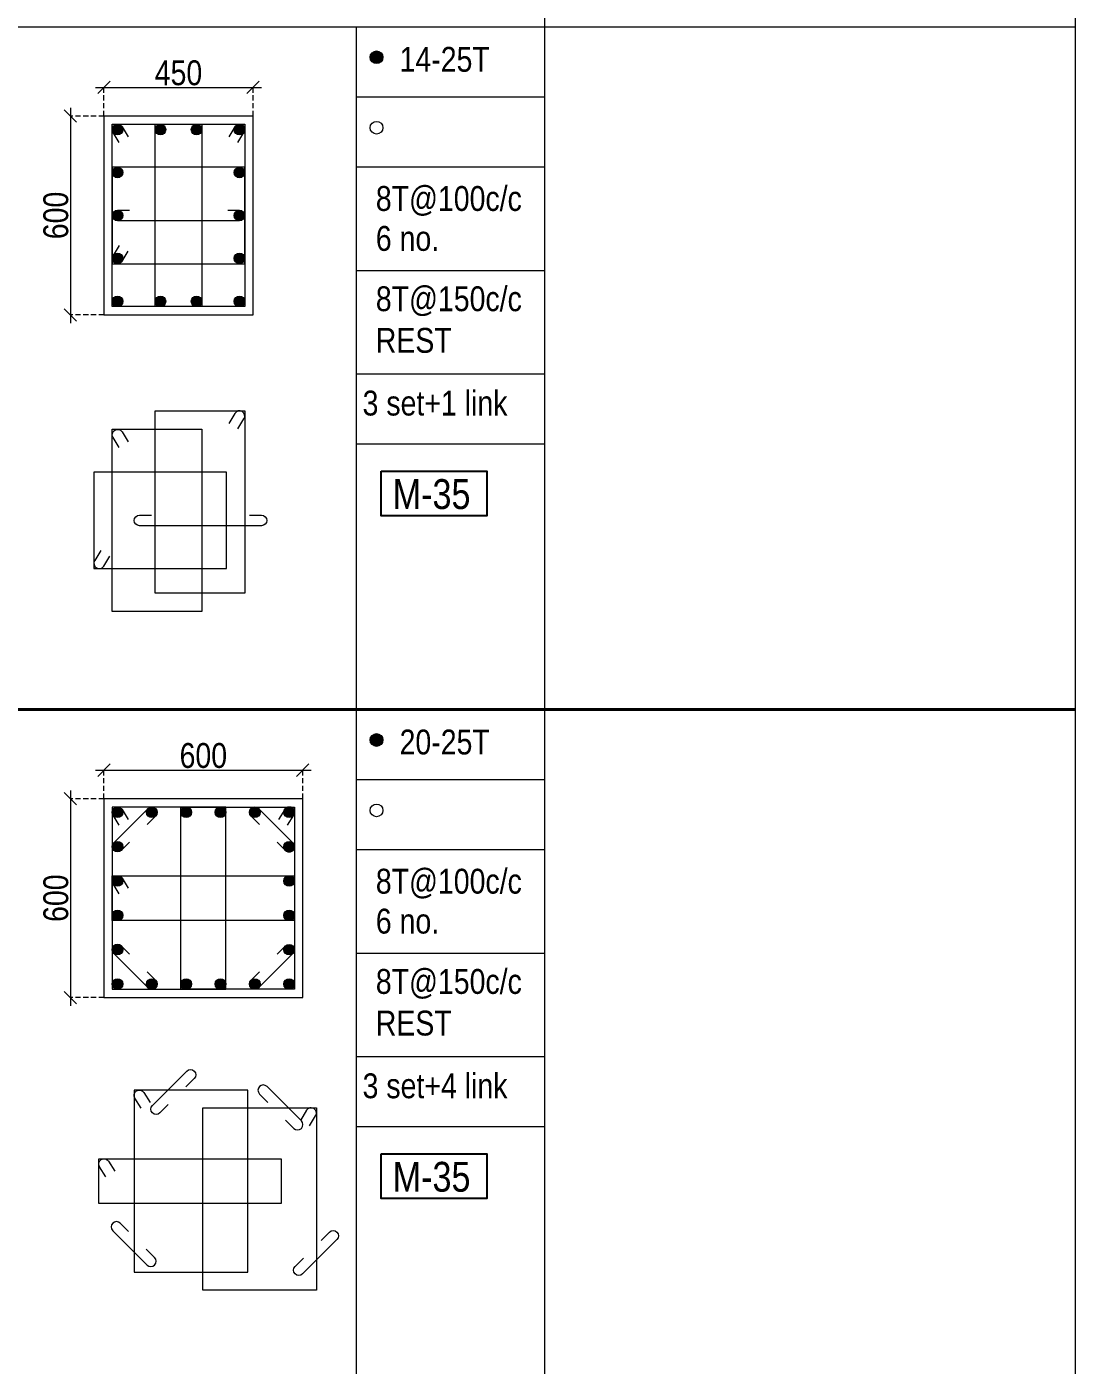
# Model space of a CAD drawing. Header units: millimetres. Extents: x 1112055 to 3390982, y -148532 to 766891.
# Drawn here: x 2802894 to 2815548, y 625028 to 641182 of the extents above; entities that cross this region are included whole.
import ezdxf
from ezdxf.enums import TextEntityAlignment as Align

# ---------------------------------------------------------------- set-up
doc = ezdxf.new("R2010")
doc.units = ezdxf.units.MM
doc.header["$PDMODE"] = 35
doc.header["$PDSIZE"] = -25
doc.linetypes.add('DASHED2', pattern=[0.375, 0.25, -0.125])
doc.linetypes.add('Hidden', pattern=[9.525, 6.35, -3.175])
for name, color, linetype, lineweight in [('B COL. SIZE DIM', 220, 'Continuous', 25), ('B COLSCH', 204, 'Continuous', 20), ('B COLUMN', 1, 'Hidden', 9), ('B STEEL', 34, 'Continuous', 15)]:
    doc.layers.add(name, color=color, linetype=linetype, lineweight=lineweight)
doc.layers.add('B TEXT', color=7, linetype='Continuous')
doc.styles.add('dim inside', font='romans.shx', dxfattribs={"width": 0.8, "height": 125})
doc.styles.add('SWINC', font='swissc.ttf')
doc.dimstyles.new('dim inside', dxfattribs={"dimtxt": 125, "dimasz": 100, "dimexe": 0, "dimexo": 0, "dimgap": 10, "dimtad": 0, "dimdec": 0, "dimzin": 0, "dimdsep": 46, "dimtxsty": 'dim inside', "dimblk": 'SMALL', "dimcen": 0.09, "dimadec": 0, "dimazin": 0, "dimtfac": 1, "dimtdec": 0, "dimtofl": 0, "dimtmove": 0, "dimatfit": 3, "dimfxl": 1, "dimtolj": 1, "dimtzin": 0, "dimarcsym": 2})

# ---------------------------------------------------------------- blocks, each defined once
blk = doc.blocks.new('_Oblique')
at = {"color": 0, "linetype": 'ByBlock', "lineweight": -2}
blk.add_line((-0.5, -0.5), (0.5, 0.5), dxfattribs=at)
blk = doc.blocks.new('*D5667')
at = {"layer": 'B COL. SIZE DIM', "color": 250, "lineweight": 9, "ltscale": 250, "transparency": 16777216}
blk.add_line((2803725, 632210), (2806325, 632210), dxfattribs=at)
at = {"layer": 'B COL. SIZE DIM', "color": 250, "linetype": 'DASHED2', "lineweight": 9, "ltscale": 250, "transparency": 16777216}
for p, q in [((2803825, 631865), (2803825, 632210)), ((2806225, 631865), (2806225, 632210))]:
    blk.add_line(p, q, dxfattribs=at)
at = {"layer": 'Defpoints', "color": 0, "lineweight": 40, "transparency": 16777216}
for p in [(2806225, 632210), (2803825, 631865), (2806225, 631865)]:
    blk.add_point(p, dxfattribs=at)
at = {"layer": 'B COL. SIZE DIM', "color": 250, "lineweight": 9, "transparency": 16777216, "xscale": 150, "yscale": 150, "zscale": 150, "rotation": 180}
blk.add_blockref('_Oblique', (2803825, 632210), dxfattribs=at)
at = {"layer": 'B COL. SIZE DIM', "color": 250, "lineweight": 9, "transparency": 16777216, "xscale": 150, "yscale": 150, "zscale": 150}
blk.add_blockref('_Oblique', (2806225, 632210), dxfattribs=at)
at = {"layer": 'B COL. SIZE DIM', "color": 6, "transparency": 16777216, "insert": (2805025, 632385), "char_height": 300, "attachment_point": 5, "style": 'SWINC'}
blk.add_mtext('\\A1;600', dxfattribs=at)
blk = doc.blocks.new('*D5668')
at = {"layer": 'B COL. SIZE DIM', "color": 250, "lineweight": 9, "ltscale": 250, "transparency": 16777216}
blk.add_line((2803421, 631965), (2803421, 629365), dxfattribs=at)
at = {"layer": 'B COL. SIZE DIM', "color": 250, "linetype": 'DASHED2', "lineweight": 9, "ltscale": 250, "transparency": 16777216}
for p, q in [((2803825, 631865), (2803421, 631865)), ((2803825, 629465), (2803421, 629465))]:
    blk.add_line(p, q, dxfattribs=at)
at = {"layer": 'Defpoints', "color": 0, "lineweight": 40, "transparency": 16777216}
for p in [(2803825, 631865), (2803421, 629465), (2803825, 629465)]:
    blk.add_point(p, dxfattribs=at)
at = {"layer": 'B COL. SIZE DIM', "color": 250, "lineweight": 9, "transparency": 16777216, "xscale": 150, "yscale": 150, "zscale": 150}
for p, rotation in [((2803421, 631865), 90), ((2803421, 629465), 270)]:
    blk.add_blockref('_Oblique', p, dxfattribs=dict(at, rotation=rotation))
at = {"layer": 'B COL. SIZE DIM', "color": 6, "transparency": 16777216, "insert": (2803246, 630665), "char_height": 300, "attachment_point": 5, "rotation": 90, "style": 'SWINC'}
blk.add_mtext('\\A1;600', dxfattribs=at)
blk = doc.blocks.new('*D5731')
at = {"layer": 'B COL. SIZE DIM', "color": 250, "lineweight": 9, "ltscale": 250, "transparency": 16777216}
blk.add_line((2803725, 640450), (2805725, 640450), dxfattribs=at)
at = {"layer": 'B COL. SIZE DIM', "color": 250, "linetype": 'DASHED2', "lineweight": 9, "ltscale": 250, "transparency": 16777216}
for p, q in [((2803825, 640105), (2803825, 640450)), ((2805625, 640105), (2805625, 640450))]:
    blk.add_line(p, q, dxfattribs=at)
at = {"layer": 'Defpoints', "color": 0, "lineweight": 40, "transparency": 16777216}
for p in [(2805625, 640450), (2803825, 640105), (2805625, 640105)]:
    blk.add_point(p, dxfattribs=at)
at = {"layer": 'B COL. SIZE DIM', "color": 250, "lineweight": 9, "transparency": 16777216, "xscale": 150, "yscale": 150, "zscale": 150, "rotation": 180}
blk.add_blockref('_Oblique', (2803825, 640450), dxfattribs=at)
at = {"layer": 'B COL. SIZE DIM', "color": 250, "lineweight": 9, "transparency": 16777216, "xscale": 150, "yscale": 150, "zscale": 150}
blk.add_blockref('_Oblique', (2805625, 640450), dxfattribs=at)
at = {"layer": 'B COL. SIZE DIM', "color": 6, "transparency": 16777216, "insert": (2804725, 640625), "char_height": 300, "attachment_point": 5, "style": 'SWINC'}
blk.add_mtext('\\A1;450', dxfattribs=at)
blk = doc.blocks.new('*D5732')
at = {"layer": 'B COL. SIZE DIM', "color": 250, "lineweight": 9, "ltscale": 250, "transparency": 16777216}
blk.add_line((2803421, 640205), (2803421, 637605), dxfattribs=at)
at = {"layer": 'B COL. SIZE DIM', "color": 250, "linetype": 'DASHED2', "lineweight": 9, "ltscale": 250, "transparency": 16777216}
for p, q in [((2803825, 640105), (2803421, 640105)), ((2803825, 637705), (2803421, 637705))]:
    blk.add_line(p, q, dxfattribs=at)
at = {"layer": 'Defpoints', "color": 0, "lineweight": 40, "transparency": 16777216}
for p in [(2803825, 640105), (2803421, 637705), (2803825, 637705)]:
    blk.add_point(p, dxfattribs=at)
at = {"layer": 'B COL. SIZE DIM', "color": 250, "lineweight": 9, "transparency": 16777216, "xscale": 150, "yscale": 150, "zscale": 150}
for p, rotation in [((2803421, 640105), 90), ((2803421, 637705), 270)]:
    blk.add_blockref('_Oblique', p, dxfattribs=dict(at, rotation=rotation))
at = {"layer": 'B COL. SIZE DIM', "color": 6, "transparency": 16777216, "insert": (2803246, 638905), "char_height": 300, "attachment_point": 5, "rotation": 90, "style": 'SWINC'}
blk.add_mtext('\\A1;600', dxfattribs=at)

msp = doc.modelspace()

# ---------------------------------------------------------------- hatches: boundary and pattern name
at = {"layer": 'B STEEL', "lineweight": 9, "ltscale": 0.5}
h = msp.add_hatch(color=34, dxfattribs=at)
edge = h.paths.add_edge_path()
edge.add_arc((2807115.2, 640814.1), 76.8, 0, 360)
h = msp.add_hatch(color=34, dxfattribs=at)
edge = h.paths.add_edge_path()
edge.add_arc((2803989.2, 639940.9), 64, 0, 360)
h = msp.add_hatch(color=34, dxfattribs=at)
edge = h.paths.add_edge_path()
edge.add_arc((2804507.2, 639940.9), 64, 180, 540, ccw=False)
h = msp.add_hatch(color=34, dxfattribs=at)
edge = h.paths.add_edge_path()
edge.add_arc((2804943.2, 639940.9), 64, 180, 540, ccw=False)
h = msp.add_hatch(color=34, dxfattribs=at)
edge = h.paths.add_edge_path()
edge.add_arc((2805461.2, 639940.9), 64, 180, 540, ccw=False)
h = msp.add_hatch(color=34, dxfattribs=at)
edge = h.paths.add_edge_path()
edge.add_arc((2803989.2, 639422.9), 64, 180, 540, ccw=False)
h = msp.add_hatch(color=3, dxfattribs=at)
edge = h.paths.add_edge_path()
edge.add_arc((2805461.2, 639422.9), 64, 180, 540, ccw=False)
h = msp.add_hatch(color=34, dxfattribs=at)
edge = h.paths.add_edge_path()
edge.add_arc((2803989.2, 638904.9), 64, 180, 540, ccw=False)
h = msp.add_hatch(color=3, dxfattribs=at)
edge = h.paths.add_edge_path()
edge.add_arc((2805461.2, 638904.9), 64, 180, 540, ccw=False)
h = msp.add_hatch(color=34, dxfattribs=at)
edge = h.paths.add_edge_path()
edge.add_arc((2803989.2, 638386.9), 64, 180, 540, ccw=False)
h = msp.add_hatch(color=3, dxfattribs=at)
edge = h.paths.add_edge_path()
edge.add_arc((2805461.2, 638386.9), 64, 180, 540, ccw=False)
h = msp.add_hatch(color=34, dxfattribs=at)
edge = h.paths.add_edge_path()
edge.add_arc((2803989.2, 637868.9), 64, 0, 360, ccw=False)
h = msp.add_hatch(color=34, dxfattribs=at)
edge = h.paths.add_edge_path()
edge.add_arc((2804507.2, 637868.9), 64, 180, 540, ccw=False)
h = msp.add_hatch(color=34, dxfattribs=at)
edge = h.paths.add_edge_path()
edge.add_arc((2804943.2, 637868.9), 64, 180, 540, ccw=False)
h = msp.add_hatch(color=34, dxfattribs=at)
edge = h.paths.add_edge_path()
edge.add_arc((2805461.2, 637868.9), 64, -180, 180)
h = msp.add_hatch(color=34, dxfattribs=at)
edge = h.paths.add_edge_path()
edge.add_arc((2807115.2, 632574.2), 76.8, 0, 360)
h = msp.add_hatch(color=34, dxfattribs=at)
edge = h.paths.add_edge_path()
edge.add_arc((2803989.2, 631701), 64, 0, 360)
h = msp.add_hatch(color=34, dxfattribs=at)
edge = h.paths.add_edge_path()
edge.add_arc((2804403.6, 631701), 64, 180, 540, ccw=False)
at = {"layer": 'B STEEL'}
h = msp.add_hatch(color=34, dxfattribs=at)
edge = h.paths.add_edge_path()
edge.add_arc((2804818, 631701), 64, 0, 360)
h = msp.add_hatch(color=34, dxfattribs=at)
edge = h.paths.add_edge_path()
edge.add_arc((2805232.4, 631701), 64, 0, 360)
at = {"layer": 'B STEEL', "lineweight": 9, "ltscale": 0.5}
h = msp.add_hatch(color=34, dxfattribs=at)
edge = h.paths.add_edge_path()
edge.add_arc((2805646.8, 631701), 64, 180, 540, ccw=False)
h = msp.add_hatch(color=34, dxfattribs=at)
edge = h.paths.add_edge_path()
edge.add_arc((2806061.2, 631701), 64, 180, 540, ccw=False)
h = msp.add_hatch(color=34, dxfattribs=at)
edge = h.paths.add_edge_path()
edge.add_arc((2803989.2, 631286.6), 64, 0, 360)
h = msp.add_hatch(color=34, dxfattribs=at)
edge = h.paths.add_edge_path()
edge.add_arc((2806061.2, 631286.6), 64, 180, 540, ccw=False)
at = {"layer": 'B STEEL'}
h = msp.add_hatch(color=34, dxfattribs=at)
edge = h.paths.add_edge_path()
edge.add_arc((2803989.2, 630872.2), 64, 0, 360)
h = msp.add_hatch(color=34, dxfattribs=at)
edge = h.paths.add_edge_path()
edge.add_arc((2806061.2, 630872.2), 64, 0, 360)
h = msp.add_hatch(color=34, dxfattribs=at)
edge = h.paths.add_edge_path()
edge.add_arc((2803989.2, 630457.9), 64, 0, 360)
h = msp.add_hatch(color=34, dxfattribs=at)
edge = h.paths.add_edge_path()
edge.add_arc((2806061.2, 630457.9), 64, 0, 360)
at = {"layer": 'B STEEL', "lineweight": 9, "ltscale": 0.5}
h = msp.add_hatch(color=34, dxfattribs=at)
edge = h.paths.add_edge_path()
edge.add_arc((2803989.2, 630043.5), 64, 0, 360)
h = msp.add_hatch(color=34, dxfattribs=at)
edge = h.paths.add_edge_path()
edge.add_arc((2806061.2, 630043.5), 64, 180, 540, ccw=False)
h = msp.add_hatch(color=34, dxfattribs=at)
edge = h.paths.add_edge_path()
edge.add_arc((2803989.2, 629629.1), 64, 0, 360, ccw=False)
h = msp.add_hatch(color=34, dxfattribs=at)
edge = h.paths.add_edge_path()
edge.add_arc((2804403.6, 629629.1), 64, -180, 180)
at = {"layer": 'B STEEL'}
h = msp.add_hatch(color=34, dxfattribs=at)
edge = h.paths.add_edge_path()
edge.add_arc((2804818, 629629.1), 64, 0, 360)
h = msp.add_hatch(color=34, dxfattribs=at)
edge = h.paths.add_edge_path()
edge.add_arc((2805232.4, 629629.1), 64, 0, 360)
at = {"layer": 'B STEEL', "lineweight": 9, "ltscale": 0.5}
h = msp.add_hatch(color=34, dxfattribs=at)
edge = h.paths.add_edge_path()
edge.add_arc((2805646.8, 629629.1), 64, -180, 180)
h = msp.add_hatch(color=34, dxfattribs=at)
edge = h.paths.add_edge_path()
edge.add_arc((2806061.2, 629629.1), 64, -180, 180)

# ---------------------------------------------------------------- linework, layer by layer
at = {"color": 1, "lineweight": 40}
msp.add_line((2487307.1, 632942.5), (2815548.4, 632942.5), dxfattribs=at)
at = {"layer": 'B COLSCH', "color": 250, "lineweight": 0}
for p, q in [((2815548.4, 650677.2), (2815548.4, 574628.3)), ((2809143.3, 649422.2), (2809143.3, 574628.3)), ((2686433.2, 641182.4), (2815548.4, 641182.4)), ((2806868.9, 641182.4), (2806868.9, 583503.5)), ((2806868.9, 640337.4), (2809143.3, 640337.4)), ((2806868.9, 639492.4), (2809143.3, 639492.4)), ((2806868.9, 638242.6), (2809143.3, 638242.6)), ((2806868.9, 636992.8), (2809143.3, 636992.8)), ((2806868.9, 636147.8), (2809143.3, 636147.8)), ((2686433.2, 632942.5), (2815548.4, 632942.5)), ((2806868.9, 632097.5), (2809143.3, 632097.5)), ((2806868.9, 631252.5), (2809143.3, 631252.5)), ((2806868.9, 630002.8), (2809143.3, 630002.8)), ((2806868.9, 628753), (2809143.3, 628753)), ((2806868.9, 627908), (2809143.3, 627908))]:
    msp.add_line(p, q, dxfattribs=at)
at = {"layer": 'B COLUMN', "color": 1, "linetype": 'ByBlock', "lineweight": 20}
for points in [[(2803825.2, 637704.9), (2805625.2, 637704.9), (2805625.2, 640104.9), (2803825.2, 640104.9)], [(2803825.2, 629465.1), (2806225.2, 629465.1), (2806225.2, 631865.1), (2803825.2, 631865.1)]]:
    msp.add_lwpolyline(points, close=True, dxfattribs=at)
at = {"layer": 'B STEEL', "color": 34, "lineweight": 9, "ltscale": 0.5}
for points in [[(2804009.5, 639785.8), (2803934.7, 639907.3, -1), (2804043.8, 639974.4), (2804118.5, 639853)], [(2805441, 639785.8), (2805515.7, 639907.3, 1), (2805406.7, 639974.4), (2805331.9, 639853)], [(2805318.6, 638968.9), (2805461.2, 638968.9, -1), (2805461.2, 638840.9), (2803989.2, 638840.9, -1), (2803989.2, 638968.9), (2804131.9, 638968.9)], [(2804009.5, 638541.9), (2803934.7, 638420.5, 1), (2804043.8, 638353.4), (2804118.5, 638474.8)], [(2805441, 636328.1), (2805515.7, 636449.5, 1), (2805406.7, 636516.7), (2805331.9, 636395.2)], [(2804009.5, 636105), (2803934.7, 636226.5, -1), (2804043.8, 636293.6), (2804118.5, 636172.1)], [(2805584.1, 635288.1), (2805726.8, 635288.1, -1), (2805726.8, 635160), (2804254.8, 635160, -1), (2804254.8, 635288.1), (2804397.5, 635288.1)], [(2803788.2, 634861.1), (2803713.4, 634739.6, 1), (2803822.5, 634672.5), (2803897.2, 634794)], [(2804009.5, 631546), (2803934.7, 631667.5, -1), (2804043.8, 631734.6), (2804118.5, 631613.1)], [(2804135.4, 631342.2), (2804034.5, 631241.4, -1), (2803944, 631331.9), (2804358.4, 631746.3, -1), (2804448.9, 631655.8), (2804348, 631554.9)], [(2805915.1, 631342.2), (2806015.9, 631241.4, 1), (2806106.5, 631331.9), (2805692.1, 631746.3, 1), (2805601.5, 631655.8), (2805702.4, 631554.9)], [(2806041, 631546), (2806115.7, 631667.5, 1), (2806006.7, 631734.6), (2805931.9, 631613.1)], [(2804009.5, 630717.2), (2803934.7, 630838.7, -1), (2804043.8, 630905.8), (2804118.5, 630784.3)], [(2804135.4, 629987.9), (2804034.5, 630088.7, 1), (2803944, 629998.2), (2804358.4, 629583.8, 1), (2804448.9, 629674.3), (2804348, 629775.2)], [(2805915.1, 629987.9), (2806015.9, 630088.7, -1), (2806106.5, 629998.2), (2805692.1, 629583.8, -1), (2805601.5, 629674.3), (2805702.4, 629775.2)], [(2804602.3, 628174.9), (2804501.4, 628074, -1), (2804410.9, 628164.6), (2804825.3, 628579, -1), (2804915.8, 628488.4), (2804815, 628387.6)], [(2806016.9, 627987.4), (2806117.8, 627886.5, 1), (2806208.3, 627977.1), (2805793.9, 628391.4, 1), (2805703.4, 628300.9), (2805804.3, 628200)], [(2804273.5, 628130.4), (2804198.7, 628251.9, -1), (2804307.8, 628319), (2804382.5, 628197.5)], [(2806305, 627915.8), (2806379.7, 628037.3, 1), (2806270.7, 628104.4), (2806195.9, 627982.9)], [(2803847.6, 627301.6), (2803772.8, 627423.1, -1), (2803881.8, 627490.2), (2803956.6, 627368.7)], [(2804123.2, 626641.3), (2804022.3, 626742.1, 1), (2803931.8, 626651.6), (2804346.2, 626237.2, 1), (2804436.7, 626327.7), (2804335.8, 626428.6)], [(2806445.5, 626533.3), (2806546.3, 626634.2, -1), (2806636.9, 626543.7), (2806222.5, 626129.3, -1), (2806132, 626219.8), (2806232.8, 626320.7)]]:
    msp.add_lwpolyline(points, format="xyb", dxfattribs=at)
for points in [[(2805007.2, 640004.9), (2805007.2, 637804.9), (2803925.2, 637804.9), (2803925.2, 640004.9)], [(2805525.2, 640004.9), (2805525.2, 637804.9), (2804443.2, 637804.9), (2804443.2, 640004.9)], [(2803925.2, 638322.9), (2805525.2, 638322.9), (2805525.2, 639486.9), (2803925.2, 639486.9)], [(2805525.2, 636547.1), (2805525.2, 634347.1), (2804443.2, 634347.1), (2804443.2, 636547.1)], [(2805007.2, 636324), (2805007.2, 634124), (2803925.2, 634124), (2803925.2, 636324)], [(2803703.9, 634642), (2805303.9, 634642), (2805303.9, 635806.1), (2803703.9, 635806.1)], [(2803925.2, 629565.1), (2805296.4, 629565.1), (2805296.4, 631765.1), (2803925.2, 631765.1)], [(2806125.2, 629565.1), (2804754, 629565.1), (2804754, 631765.1), (2806125.2, 631765.1)], [(2803925.2, 630936.3), (2806125.2, 630936.3), (2806125.2, 630393.8), (2803925.2, 630393.8)], [(2804189.2, 626149.5), (2805560.4, 626149.5), (2805560.4, 628349.5), (2804189.2, 628349.5)], [(2806389.2, 625934.9), (2805018, 625934.9), (2805018, 628134.9), (2806389.2, 628134.9)], [(2803763.3, 627520.7), (2805963.3, 627520.7), (2805963.3, 626978.3), (2803763.3, 626978.3)]]:
    msp.add_lwpolyline(points, close=True, dxfattribs=at)
for centre, radius in [((2807115.2, 640814.1), 76.8), ((2807115.2, 639963.8), 76.8), ((2803989.2, 639940.9), 64), ((2804507.2, 639940.9), 64), ((2804943.2, 639940.9), 64), ((2805461.2, 639940.9), 64), ((2803989.2, 639422.9), 64), ((2803989.2, 638904.9), 64), ((2803989.2, 638386.9), 64), ((2803989.2, 637868.9), 64), ((2804507.2, 637868.9), 64), ((2804943.2, 637868.9), 64), ((2805461.2, 637868.9), 64), ((2807115.2, 632574.2), 76.8), ((2803989.2, 631701), 64), ((2804403.6, 631701), 64), ((2804818, 631701), 64), ((2805232.4, 631701), 64), ((2805646.8, 631701), 64), ((2806061.2, 631701), 64), ((2807115.2, 631723.9), 76.8), ((2803989.2, 631286.6), 64), ((2806061.2, 631286.6), 64), ((2803989.2, 630872.2), 64), ((2806061.2, 630872.2), 64), ((2803989.2, 630457.9), 64), ((2806061.2, 630457.9), 64), ((2803989.2, 630043.5), 64), ((2806061.2, 630043.5), 64), ((2803989.2, 629629.1), 64), ((2804403.6, 629629.1), 64), ((2804818, 629629.1), 64), ((2805232.4, 629629.1), 64), ((2805646.8, 629629.1), 64), ((2806061.2, 629629.1), 64)]:
    msp.add_circle(centre, radius, dxfattribs=at)
at = {"layer": 'B STEEL', "color": 3, "lineweight": 9, "ltscale": 0.5}
for centre in [(2805461.2, 639422.9), (2805461.2, 638904.9), (2805461.2, 638386.9)]:
    msp.add_circle(centre, 64, dxfattribs=at)
at = {"layer": 'B TEXT', "color": 1}
for points in [[(2807172.6, 635818.8), (2808447.2, 635818.8), (2808447.2, 635280.8), (2807172.6, 635280.8)], [(2807172.6, 627579), (2808447.2, 627579), (2808447.2, 627041), (2807172.6, 627041)]]:
    msp.add_lwpolyline(points, close=True, dxfattribs=at)

# ---------------------------------------------------------------- texts
at = {"layer": 'B TEXT', "style": 'SWINC'}
for s, p in [('14-25T', (2807393.7, 640639.5)), ('8T@100c/c', (2807106.8, 638959.7)), ('6 no.', (2807106.8, 638477.9)), ('8T@150c/c', (2807106.8, 637749.8)), ('REST', (2807106.8, 637247.4)), ('3 set+1 link', (2806947.1, 636490.3)), ('20-25T', (2807393.7, 632399.7)), ('8T@100c/c', (2807106.8, 630719.8)), ('6 no.', (2807106.8, 630238)), ('8T@150c/c', (2807106.8, 629509.9)), ('REST', (2807106.8, 629007.5)), ('3 set+4 link', (2806947.1, 628250.5))]:
    msp.add_text(s, height=300, dxfattribs=at).set_placement(p)
at = {"layer": 'B TEXT', "color": 1, "style": 'SWINC'}
for p in [(2807309.9, 635254.3), (2807309.9, 627014.4)]:
    msp.add_text('M-35', height=360, dxfattribs=at).set_placement(p, align=Align.BOTTOM_LEFT)

# ---------------------------------------------------------------- dimensions: what is measured, and where the dimension line sits
at = {"layer": 'B COL. SIZE DIM', "color": 250, "ltscale": 250}
for base, p1, p2, picture, middle in [((2805625.2, 640449.8), (2803825.2, 640104.9), (2805625.2, 640104.9), '*D5731', (2804725.2, 640624.8)), ((2806225.2, 632210), (2803825.2, 631865.1), (2806225.2, 631865.1), '*D5667', (2805025.2, 632385))]:
    dim = msp.add_linear_dim(base=base, p1=p1, p2=p2, dimstyle='dim inside', override={"dimtxt": 300, "dimasz": 150, "dimgap": 25, "dimtad": 3, "dimlfac": 0.25, "dimtxsty": 'SWINC', "dimblk1": 'Oblique', "dimblk2": 'Oblique', "dimsah": 1, "dimdle": 100, "dimclrd": 250, "dimclre": 250, "dimclrt": 6, "dimfxl": 1000, "dimlwd": 9, "dimlwe": 9}, dxfattribs=at)
    dim.commit()
    dim.dimension.update_dxf_attribs({"geometry": picture, "text_midpoint": middle})
for base, p1, p2, picture, middle in [((2803421.3, 637704.9), (2803825.2, 640104.9), (2803825.2, 637704.9), '*D5732', (2803246.3, 638904.9)), ((2803421.3, 629465.1), (2803825.2, 631865.1), (2803825.2, 629465.1), '*D5668', (2803246.3, 630665.1))]:
    dim = msp.add_linear_dim(base=base, p1=p1, p2=p2, angle=90, dimstyle='dim inside', override={"dimtxt": 300, "dimasz": 150, "dimgap": 25, "dimtad": 3, "dimlfac": 0.25, "dimtxsty": 'SWINC', "dimblk1": 'Oblique', "dimblk2": 'Oblique', "dimsah": 1, "dimdle": 100, "dimclrd": 250, "dimclre": 250, "dimclrt": 6, "dimfxl": 1000, "dimlwd": 9, "dimlwe": 9}, dxfattribs=at)
    dim.commit()
    dim.dimension.update_dxf_attribs({"geometry": picture, "text_midpoint": middle})

doc.saveas('drawing.dxf')
